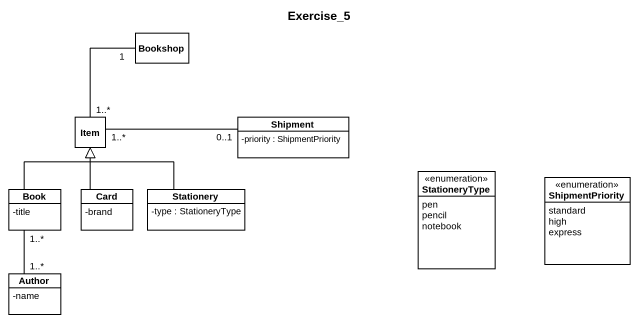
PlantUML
@startuml
title Exercise_5
hide circle
hide empty members
skinparam classAttributeIconSize 0
class Bookshop
class Item
class Shipment {
  -priority : ShipmentPriority
}
class Book {
  -title
}
class "Card" as Card_ {
  -brand
}
class Stationery {
  -type : StationeryType
}
enum StationeryType {
  pen
  pencil
  notebook
}
enum ShipmentPriority {
  standard
  high
  express
}
class Author {
  -name
}
Bookshop "1" -- "1..*" Item
Shipment "0..1" -left- "1..*" Item
Book -up-|> Item
Book "1..*" -- "1..*" Author
Card_ -up-|> Item
Stationery -up-|> Item
@enduml
